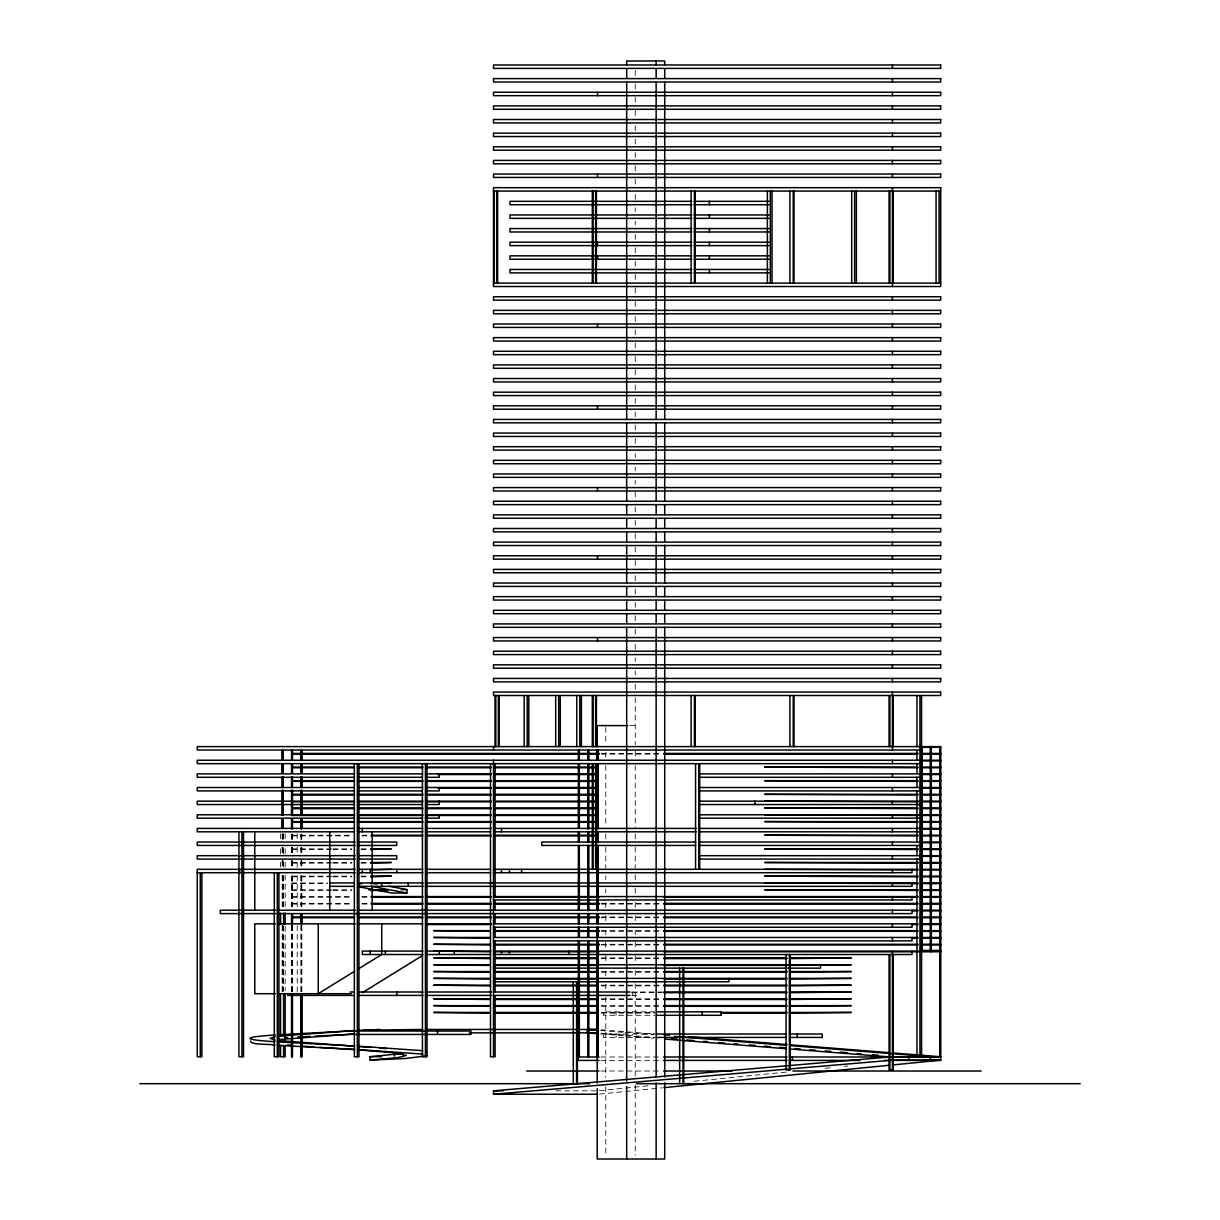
<?xml version="1.0" encoding="UTF-8"?>
<svg xmlns="http://www.w3.org/2000/svg" width="1220" height="1220" viewBox="0 0 1220 1220"><rect width="100%" height="100%" fill="white"/><g stroke="black" fill="none" stroke-linecap="round" stroke-linejoin="round"><path stroke-width="0.75" stroke-dasharray="5 3.75" d="M599.401 1090.649L648.704 1085.754M694.211 1081.24L787.098 1072.014M825.025 1068.247L832.604 1067.485M843.981 1066.356L847.778 1065.975M599.401 1094.05L661.972 1087.843M629.718 725.595L635.239 725.595M601.231 753.426L661.972 753.426M601.231 754.112L661.972 754.112M291.702 835.227L352.534 835.227M361.974 835.227L371.52 835.227M291.702 835.898L352.534 835.898M361.974 835.898L371.52 835.898M291.702 848.861L331.26 848.861M332.969 848.861L351.894 848.861M361.089 848.861L368.775 848.861M291.702 849.532L331.26 849.532M332.969 849.532L351.894 849.532M361.089 849.532L368.775 849.532M291.702 862.494L331.26 862.494M332.969 862.494L351.894 862.494M361.105 862.494L368.775 862.494M291.702 863.165L331.26 863.165M332.969 863.165L351.894 863.165M361.105 863.165L368.775 863.165M291.702 876.128L331.26 876.128M332.969 876.128L351.894 876.128M361.105 876.128L368.775 876.128M291.702 876.799L331.26 876.799M332.969 876.799L351.894 876.799M361.105 876.799L368.775 876.799M291.702 882.944L327.509 882.944M291.702 883.615L327.509 883.615M291.702 889.761L331.26 889.761M332.969 889.761L351.894 889.761M291.702 890.432L331.26 890.432M332.969 890.432L351.894 890.432M291.702 896.578L352.534 896.578M361.974 896.578L371.52 896.578M291.702 897.249L352.534 897.249M361.974 897.249L371.52 897.249M291.702 903.379L352.534 903.379M361.974 903.379L371.52 903.379M601.231 903.379L661.972 903.379M291.702 904.066L352.534 904.066M361.974 904.066L371.52 904.066M601.231 904.066L661.972 904.066M601.231 917.013L661.972 917.013M601.231 917.699L661.972 917.699M601.231 930.646L661.972 930.646M601.231 931.333L661.972 931.333M601.231 944.28L661.972 944.28M601.231 944.966L661.972 944.966M601.277 957.913L662.17 957.913M601.277 958.6L662.17 958.6M601.277 971.547L662.17 971.547M601.277 972.233L662.17 972.233M601.277 985.18L662.17 985.18M601.277 985.867L662.17 985.867M631.594 991.997L662.17 991.997M631.594 992.683L662.17 992.683M631.808 995.413L637.48 995.413L637.48 991.997M601.277 998.814L662.17 998.814M601.277 999.5L662.17 999.5M601.277 1005.631L662.17 1005.631M601.277 1006.317L662.17 1006.317M654.728 1011.868L603.366 1011.868L603.366 1015.284L654.728 1015.284M601.277 1012.447L654.561 1012.447M601.277 1013.134L654.561 1013.134M654.683 1034.026L603.366 1034.026L603.366 1037.427L654.683 1037.427M600.972 1056.993L661.972 1056.993M600.972 1060.409L661.972 1060.409M600.819 1071.023L661.667 1071.023M555.908 1090.832L595.619 1090.832M601.308 1029.787L654.393 1034.011M600.499 1030.549L623.252 1032.349M625.159 1032.501L653.584 1034.758M601.308 1033.203L654.393 1037.412M600.499 1033.95L623.252 1035.765M625.159 1035.902L653.584 1038.174M635.239 70.531L635.239 76.25M635.239 83.875L635.239 89.594M635.239 97.219L635.239 102.938M635.239 110.562L635.239 118.188M635.239 125.812L635.239 131.531M635.239 139.156L635.239 144.875M635.239 152.5L635.239 158.219M635.239 165.844L635.239 171.562M635.239 179.188L635.239 186.812M635.239 194.438L635.239 200.156M635.239 207.781L635.239 211.594M635.239 221.125L635.239 224.938M635.239 234.469L635.239 240.188M635.239 247.812L635.239 253.531M635.239 261.156L635.239 266.875M635.239 274.5L635.239 280.219M635.239 287.844L635.239 293.562M635.239 301.188L635.239 308.812M635.239 316.438L635.239 322.156M635.239 329.781L635.239 335.5M635.239 343.125L635.239 348.844M635.239 356.469L635.239 362.188M635.239 369.812L635.239 377.438M635.239 385.062L635.239 390.781M635.239 398.406L635.239 404.125M635.239 411.75L635.239 417.469M635.239 425.094L635.239 430.812M635.239 438.438L635.239 444.156M635.239 453.688L635.239 457.5M635.239 467.031L635.239 470.844M635.239 480.375L635.239 484.188M635.239 491.812L635.239 499.437M635.239 507.062L635.239 512.781M635.239 520.406L635.239 526.125M635.239 533.75L635.239 539.469M635.239 547.094L635.239 552.812M635.239 560.438L635.239 568.062M635.239 575.688L635.239 581.406M635.239 589.031L635.239 594.75M635.239 602.375L635.239 608.094M635.239 615.719L635.239 621.438M635.239 629.062L635.239 636.688M635.239 644.312L635.239 650.031M635.239 657.656L635.239 661.469M635.239 671L635.239 674.812M635.239 684.344L635.239 690.062M635.239 697.688L635.239 744.596M635.239 751.062L635.239 758.688M635.239 765.504L635.239 827.312M635.239 833.946L635.239 840.656M635.239 847.244L635.239 868.152M635.239 874.969L635.239 880.688M635.239 888.312L635.239 894.031M635.239 902.373L635.239 908.077M635.239 915.686L635.239 921.39M635.239 930.25L635.239 934.688M635.239 941.688L635.239 949.312M635.239 955.595L635.239 963.205M635.239 970.281L635.239 976.503M635.239 983.625L635.239 1077.26M635.239 1084.656L635.239 1155.203M632.799 991.997L632.799 995.413M616.054 1011.868L616.054 1015.284M616.054 1034.026L616.054 1037.427M605.776 727.486L605.776 744.596M605.776 752.206L605.776 757.91M605.776 765.504L605.776 826.337M605.776 833.946L605.776 839.65M605.776 847.244L605.776 868.152M605.776 875.762L605.776 879.559M605.776 889.075L605.776 892.872M605.776 902.373L605.776 908.077M605.776 915.686L605.776 921.39M605.776 930.89L605.776 934.688M605.776 942.297L605.776 948.001M605.776 955.595L605.776 963.205M605.776 970.815L605.776 976.503M605.776 984.113L605.776 989.816M605.776 997.426L605.776 1077.26M605.776 1086.761L605.776 1155.203M301.858 834.144L301.858 839.848M301.858 847.458L301.858 853.161M301.858 860.771L301.858 868.381M301.858 875.99L301.858 906.445M301.858 925.462L301.858 992.058M301.538 834.144L301.538 839.848M301.538 847.458L301.538 853.161M301.538 860.771L301.538 868.381M301.538 875.99L301.538 906.445M301.538 925.462L301.538 992.058M301.264 834.144L301.264 839.848M301.264 847.458L301.264 853.161M301.264 860.771L301.264 868.381M301.264 875.99L301.264 906.445M301.264 925.462L301.264 992.058M300.943 834.144L300.943 839.848M300.943 847.458L300.943 853.161M300.943 860.771L300.943 868.381M300.943 875.99L300.943 906.445M300.943 925.462L300.943 992.058M297.222 833.717L297.222 839.421M297.222 847.031L297.222 854.64M297.222 862.25L297.222 867.954M297.222 875.563L297.222 907.909M297.222 925.721L297.222 991.814M292.464 834.144L292.464 839.848M292.464 847.458L292.464 853.161M292.464 860.771L292.464 868.381M292.464 875.99L292.464 906.445M292.464 925.462L292.464 992.058M292.144 834.144L292.144 839.848M292.144 847.458L292.144 853.161M292.144 860.771L292.144 868.381M292.144 875.99L292.144 906.445M292.144 925.462L292.144 992.058M291.87 834.144L291.87 839.848M291.87 847.458L291.87 853.161M291.87 860.771L291.87 868.381M291.87 875.99L291.87 906.445M291.87 925.462L291.87 992.058M291.549 834.144L291.549 839.848M291.549 847.458L291.549 853.161M291.549 860.771L291.549 868.381M291.549 875.99L291.549 906.445M291.549 925.462L291.549 992.058M285.16 833.702L285.16 839.375M285.16 848.83L285.16 854.503M285.16 862.067L285.16 867.725M285.16 875.289L285.16 907.421M285.16 926.331L285.16 990.594M283.574 833.702L283.574 839.375M283.574 848.83L283.574 854.503M283.574 862.067L283.574 867.725M283.574 875.289L283.574 907.421M283.574 926.331L283.574 990.594M283.07 834.144L283.07 839.848M283.07 847.458L283.07 853.161M283.07 860.771L283.07 868.381M283.07 875.99L283.07 906.445M283.07 925.462L283.07 992.058M282.75 834.144L282.75 839.848M282.75 847.458L282.75 853.161M282.75 860.771L282.75 868.381M282.75 875.99L282.75 906.445M282.75 925.462L282.75 992.058M282.46 834.144L282.46 839.848M282.46 847.458L282.46 853.161M282.46 860.771L282.46 868.381M282.46 875.99L282.46 906.445M282.46 925.462L282.46 992.058M282.156 833.702L282.156 839.848M282.156 847.458L282.156 854.503M282.156 860.771L282.156 868.381M282.156 875.289L282.156 907.421M282.156 925.462L282.156 992.058M280.554 833.702L280.554 839.375M280.554 848.83L280.554 854.503M280.554 862.067L280.554 867.725"/><path stroke-width="1.5" d="M354.745 971.166L318.252 993.705L318.252 923.83M357.917 969.214L381.723 954.513L381.723 923.83M362.279 992.729L422.577 955.489M426.482 1052.402L426.344 1051.548M426.482 1055.803L426.466 1055.01M426.253 1055.91L405.055 1058.518L370.087 1060.119L370.087 1056.703L402.585 1053.455M250.679 1041.102C250.329 1045.22 270.184 1043.725 275.095 1045.159M275.14 1036.68L270.077 1038.342L275.064 1040.035M278.77 1036.161L354.486 1030.504M278.77 1039.562L354.486 1033.919M936.884 1057.13L940.681 1056.749L893.284 1052.982M663.863 1087.66L889.487 1065.243M893.284 1064.877L940.681 1060.165L933.102 1059.555M597.51 1094.248L493.505 1094.248L493.505 1090.832L892.415 1056.749L940.681 1056.749M493.505 1094.248L892.415 1060.165L940.681 1060.165M370.087 1060.119L397.796 1057.618L406.397 1055.376L394.624 1052.829L358.329 1049.886M275.293 1034.987C242.246 1037.046 241.24 1039.638 275.095 1041.743M357.719 1030.29L422.745 1029.451M278.419 1034.773L354.044 1030.778M394.136 1055.864L394.975 1055.803M285.114 1037.747L287.767 1037.595M379.649 1029.451L363.56 1030.29M298.031 1037L310.048 1036.375M381.555 1056.596L370.087 1056.703M315.248 1036.1L333.472 1035.2M354.044 1034.179L334.554 1035.139M493.505 191.082L940.681 191.082M691.786 201.315L509.975 201.315L509.975 204.716L691.786 204.716M694.226 201.315L769.088 201.315M694.226 204.716L769.088 204.716M691.786 214.949L509.975 214.949L509.975 218.35L691.786 218.35M694.226 214.949L769.088 214.949M694.226 218.35L769.088 218.35M691.786 228.582L509.975 228.582L509.975 231.983L691.786 231.983M694.226 228.582L769.088 228.582M694.226 231.983L769.088 231.983M691.786 242.2L509.975 242.2L509.975 245.617L691.786 245.617M694.226 242.2L769.088 242.2M694.226 245.617L769.088 245.617M691.786 255.834L509.975 255.834L509.975 259.25L691.786 259.25M694.226 255.834L769.088 255.834M694.226 259.25L769.088 259.25M691.786 269.467L509.975 269.467L509.975 272.883L691.786 272.883M694.226 269.467L769.088 269.467M694.226 272.883L769.088 272.883M493.505 283.101L940.681 283.101M627.873 725.595L597.221 725.595L597.221 746.503M920.963 747.296L940.681 747.296M921.557 750.025L197.259 750.025L197.259 746.609L940.681 746.609L940.681 1060.409L884.347 1060.409M291.702 753.426L599.325 753.426M663.787 753.426L917.928 753.426M921.634 753.426L940.681 753.426M291.702 754.112L599.325 754.112M663.787 754.112L917.928 754.112M921.634 754.112L940.681 754.112M940.681 760.243L197.259 760.243L197.259 763.659L921.557 763.659M921.634 760.929L940.681 760.929M291.702 767.06L354.44 767.06M358.177 767.06L422.791 767.06M426.542 767.06L491.157 767.06M494.908 767.06L597.51 767.06M917.974 767.06L764.635 767.06L917.974 767.746M921.664 767.06L940.681 767.06M291.702 767.746L354.44 767.746M358.177 767.746L422.791 767.746M426.542 767.746L491.157 767.746M494.908 767.746L597.51 767.746M921.664 767.746L940.681 767.746M354.44 773.876L197.259 773.876L197.259 777.292L354.349 777.292M357.856 773.876L422.791 773.876M425.978 773.876L491.157 773.876M494.908 773.876L597.51 773.876M698.892 773.876L940.681 773.876M437.934 774.563L491.157 774.563M494.908 774.563L597.51 774.563M921.664 774.563L940.681 774.563M357.856 777.292L422.257 777.292M425.978 777.292L439.23 777.292L439.23 773.876M698.892 777.292L921.557 777.292M291.702 780.693L354.44 780.693M358.177 780.693L422.791 780.693M426.542 780.693L491.157 780.693M494.908 780.693L597.51 780.693M917.974 780.693L764.635 780.693L917.974 781.379M921.664 780.693L940.681 780.693M291.702 781.379L354.44 781.379M358.177 781.379L422.791 781.379M426.542 781.379L491.157 781.379M494.908 781.379L597.51 781.379M921.664 781.379L940.681 781.379M354.44 787.51L197.259 787.51L197.259 790.911L354.349 790.911M357.856 787.51L422.791 787.51M425.978 787.51L491.157 787.51M494.908 787.51L597.51 787.51M698.892 787.51L940.681 787.51M437.934 788.196L491.157 788.196M494.908 788.196L597.51 788.196M921.664 788.196L940.681 788.196M357.856 790.911L422.257 790.911M425.978 790.911L439.23 790.911L439.23 787.51M698.892 790.911L921.557 790.911M291.702 794.327L354.44 794.327M358.177 794.327L422.791 794.327M426.542 794.327L491.157 794.327M494.908 794.327L597.51 794.327M917.974 794.327L764.635 794.327L917.974 795.013M921.664 794.327L940.681 794.327M291.702 795.013L354.44 795.013M358.177 795.013L422.791 795.013M426.542 795.013L491.157 795.013M494.908 795.013L597.51 795.013M921.664 795.013L940.681 795.013M354.44 801.144L197.259 801.144L197.259 804.544L354.349 804.544M357.856 801.144L422.791 801.144M425.978 801.144L491.157 801.144M494.908 801.144L597.51 801.144M698.892 801.144L940.681 801.144M291.702 801.83L354.44 801.83M358.177 801.83L422.791 801.83M426.542 801.83L491.157 801.83M494.908 801.83L597.51 801.83M917.974 801.83L764.635 801.144M921.664 801.83L940.681 801.83M357.856 804.544L422.257 804.544M425.978 804.544L439.23 804.544L439.23 801.144M698.892 804.544L921.557 804.544M291.702 807.96L354.44 807.96M358.177 807.96L422.791 807.96M426.542 807.96L491.157 807.96M494.908 807.96L597.51 807.96M917.974 807.96L764.635 807.96L917.974 808.646M921.664 807.96L940.681 807.96M291.702 808.646L354.44 808.646M358.177 808.646L422.791 808.646M426.542 808.646L491.157 808.646M494.908 808.646L597.51 808.646M921.664 808.646L940.681 808.646M354.44 814.777L197.259 814.777L197.259 818.178L354.349 818.178M357.856 814.777L422.791 814.777M425.978 814.777L491.157 814.777M494.908 814.777L597.51 814.777M698.892 814.777L940.681 814.777M354.44 815.463L291.702 815.463L291.87 790.377M358.177 815.463L422.791 815.463M426.542 815.463L491.157 815.463M494.908 815.463L597.51 815.463M917.974 815.463L764.635 814.777M921.664 815.463L940.681 815.463M357.856 818.178L422.257 818.178M425.978 818.178L439.23 818.178L439.23 814.777M698.892 818.178L921.557 818.178M291.702 821.594L354.44 821.594M358.177 821.594L422.791 821.594M426.542 821.594L491.157 821.594M494.908 821.594L597.51 821.594M917.974 821.594L764.635 821.594L917.974 822.28M921.664 821.594L940.681 821.594M291.702 822.28L354.44 822.28M358.177 822.28L422.791 822.28M426.542 822.28L491.157 822.28M494.908 822.28L597.51 822.28M921.664 822.28L940.681 822.28M354.44 828.41L197.259 828.41L197.259 831.811L354.349 831.811M357.856 828.41L422.928 828.41M425.978 828.41L491.157 828.41M493.947 828.41L696.315 828.41M698.892 828.41L940.681 828.41M921.664 829.097L940.681 829.097M357.414 831.811L422.928 831.811M425.978 831.811L490.623 831.811M493.947 831.811L696.315 831.811M698.892 831.811L921.557 831.811M371.459 835.227L422.791 835.227M426.542 835.227L491.157 835.227M494.908 835.227L597.51 835.227M917.974 835.227L764.635 835.227L917.974 835.898M921.664 835.227L940.681 835.227M371.459 835.898L422.791 835.898M426.542 835.898L491.157 835.898M494.908 835.898L597.51 835.898M921.664 835.898L940.681 835.898M355.157 842.044L197.259 842.044L197.259 845.445L355.157 845.445M358.039 842.044L396.79 842.044L396.79 845.445L358.039 845.445M695.705 842.044L541.771 842.044L541.771 845.445L695.705 845.445M698.892 842.044L940.681 842.044M921.664 842.715L940.681 842.715M698.892 845.445L921.557 845.445M370.651 848.861L391.284 848.861L370.651 849.532M917.974 848.861L764.635 848.861L917.974 849.532M921.664 848.861L940.681 848.861M921.664 849.532L940.681 849.532M355.157 855.678L197.259 855.678L197.259 859.078L355.157 859.078M358.039 855.678L396.79 855.678L396.79 859.078L358.039 859.078M698.892 855.678L940.681 855.678M921.664 856.348L940.681 856.348M698.892 859.078L921.557 859.078M370.651 862.494L391.284 862.494L370.651 863.165M917.974 862.494L764.635 862.494L917.974 863.165M921.664 862.494L940.681 862.494M921.664 863.165L940.681 863.165M355.157 869.311L197.259 869.311L197.259 1056.749L201.864 1056.749L201.864 872.712M358.039 869.311L422.928 869.311M426.253 869.311L490.623 869.311M493.505 869.311L917.974 869.311M921.664 869.311L940.681 869.311M370.651 869.982L391.284 869.311M917.974 869.982L764.635 869.311M921.664 869.982L940.681 869.982M197.259 872.712L355.157 872.712M358.039 872.712L422.928 872.712M426.253 872.712L490.623 872.712M493.505 872.712L912.011 872.712L912.011 869.311M370.651 876.128L391.284 876.128L370.651 876.799M917.974 876.128L764.635 876.128L917.974 876.799M921.664 876.128L940.681 876.128M921.664 876.799L940.681 876.799M329.736 882.944L354.349 882.944M357.582 882.944L423.401 882.944M425.673 882.944L917.974 882.944M921.664 882.944L940.681 882.944M370.651 883.615L391.284 882.944M917.974 883.615L764.635 882.944M921.664 883.615L940.681 883.615M329.736 886.345L354.349 886.345M357.582 886.345L423.401 886.345M425.673 886.345L912.011 886.345L912.011 882.944M401.258 889.609L406.916 889.609L406.916 893.025L391.849 893.025L358.024 886.681M368.608 889.761L384.91 889.761M917.974 889.761L764.635 889.761L917.974 890.432M921.664 889.761L940.681 889.761M370.651 890.432L388.097 890.432M921.664 890.432L940.681 890.432M371.459 896.578L422.791 896.578M426.542 896.578L491.157 896.578M493.505 896.578L917.928 896.578M921.634 896.578L940.681 896.578M371.459 897.249L422.791 897.249M426.542 897.249L491.157 897.249M494.908 897.249L599.325 897.249M663.787 897.249L917.928 897.249M921.634 897.249L940.681 897.249M493.505 899.979L912.011 899.979L912.011 896.578M371.459 903.379L422.791 903.379M426.542 903.379L491.157 903.379M494.908 903.379L599.325 903.379M663.787 903.379L917.928 903.379M921.634 903.379L940.681 903.379M371.459 904.066L422.791 904.066M426.542 904.066L491.157 904.066M494.908 904.066L599.325 904.066M663.787 904.066L917.928 904.066M921.634 904.066L940.681 904.066M275.75 910.196L220.286 910.196L220.286 913.612L275.75 913.612M279.182 910.196L355.203 910.196M357.414 910.196L917.928 910.196M921.634 910.196L940.681 910.196M912.163 910.882L917.928 910.882M921.634 910.882L940.681 910.882M278.755 913.612L912.011 913.612L912.011 910.196M291.702 917.013L354.44 917.013M358.177 917.013L422.791 917.013M426.542 917.013L491.157 917.013M494.908 917.013L599.325 917.013M663.787 917.013L917.928 917.013M921.634 917.013L940.681 917.013M291.702 917.699L354.44 917.699M358.177 917.699L422.791 917.699M426.542 917.699L491.157 917.699M494.908 917.699L599.325 917.699M663.787 917.699L917.928 917.699M921.634 917.699L940.681 917.699M275.308 923.83L254.766 923.83L254.766 993.705L275.308 993.705M278.755 923.83L355.157 923.83M357.46 923.83L422.791 923.83M426.542 923.83L491.157 923.83M493.505 923.83L917.928 923.83M921.634 923.83L940.681 923.83M426.542 924.516L491.157 924.516M912.163 924.516L917.928 924.516M921.634 924.516L940.681 924.516M493.505 927.246L912.011 927.246L912.011 923.83M490.333 930.646L433.725 930.646L490.333 931.333M493.932 930.646L599.325 930.646M663.787 930.646L917.928 930.646M921.634 930.646L940.681 930.646M493.932 931.333L599.325 931.333M663.787 931.333L917.928 931.333M921.634 931.333L940.681 931.333M490.333 937.463L433.725 937.463L490.333 938.149M493.505 937.463L917.928 937.463M921.634 937.463L940.681 937.463M912.163 938.149L917.928 938.149M921.634 938.149L940.681 938.149M493.505 940.879L912.011 940.879L912.011 937.463M490.333 944.28L433.725 944.28L490.333 944.966M493.932 944.28L599.325 944.28M663.787 944.28L917.928 944.28M921.634 944.28L940.681 944.28M493.932 944.966L599.325 944.966M663.787 944.966L917.928 944.966M921.634 944.966L940.681 944.966M920.963 950.426L940.681 950.426M422.928 951.097L362.31 951.097L362.31 954.513L422.928 954.513M426.192 951.097L490.623 951.097M493.505 951.097L940.681 951.097M490.333 951.783L433.725 951.097M493.932 951.783L599.325 951.783M663.787 951.783L940.681 951.783M426.192 954.513L490.623 954.513M493.505 954.513L912.011 954.513L912.011 951.097M490.333 957.913L433.725 957.913L490.333 958.6M493.932 957.913L597.51 957.913M663.802 957.913L786.915 957.913M789.66 957.913L851.301 957.913L789.66 958.6M493.932 958.6L597.51 958.6M663.802 958.6L786.915 958.6M490.333 964.73L433.725 964.73L490.333 965.416M493.505 964.73L786.915 964.73M787.861 964.73L851.301 964.73L789.66 965.416M493.932 965.416L597.51 965.416M663.802 965.416L786.915 965.416M493.505 968.146L786.442 968.146M787.861 968.146L820.496 968.146L820.496 964.73M490.333 971.547L433.725 971.547L490.333 972.233M493.932 971.547L597.51 971.547M663.802 971.547L786.915 971.547M789.66 971.547L851.301 971.547L789.66 972.233M493.932 972.233L597.51 972.233M663.802 972.233L786.915 972.233M490.333 978.364L433.725 978.364L490.333 979.05M493.505 978.364L786.915 978.364M789.66 978.364L851.301 978.364L789.66 979.05M493.932 979.05L597.51 979.05M663.802 979.05L786.915 979.05M493.505 981.78L728.98 981.78L728.98 978.364M490.333 985.18L433.725 985.18L490.333 985.867M493.932 985.18L597.51 985.18M663.802 985.18L786.915 985.18M789.66 985.18L851.301 985.18L789.66 985.867M493.932 985.867L597.51 985.867M663.802 985.867L786.915 985.867M350.14 991.997L353.937 991.997M357.735 991.997L423.111 991.997M425.841 991.997L491.507 991.997M493.505 991.997L629.932 991.997M663.802 991.997L786.915 991.997M789.66 991.997L851.301 991.997L789.66 992.683M663.802 992.683L786.915 992.683M278.755 993.705L351.467 993.705M287.447 995.413L354.212 995.413M357.735 995.413L423.111 995.413M425.841 995.413L491.507 995.413M493.505 995.413L629.932 995.413M490.333 998.814L433.725 998.814L490.333 999.5M493.932 998.814L597.51 998.814M663.802 998.814L786.915 998.814M789.66 998.814L851.301 998.814L789.66 999.5M493.932 999.5L597.51 999.5M663.802 999.5L786.915 999.5M490.333 1005.631L433.725 1005.631L490.333 1006.317M493.932 1005.631L597.51 1005.631M663.802 1005.631L786.915 1005.631M789.66 1005.631L851.301 1005.631L789.66 1006.317M493.932 1006.317L597.51 1006.317M663.802 1006.317L786.915 1006.317M656.634 1011.868L721.264 1011.868L721.264 1015.284L656.634 1015.284M490.333 1012.447L433.725 1012.447L490.333 1013.134M493.932 1012.447L597.51 1012.447M720.624 1012.447L786.915 1012.447M789.66 1012.447L851.301 1012.447L789.66 1013.134M493.932 1013.134L597.51 1013.134M720.624 1013.134L786.915 1013.134M426.298 1029.451L597.51 1029.451M598.608 1033.797L587.232 1032.898L587.232 1029.482L597.51 1029.482M354.349 1031.037L470.981 1031.037L470.981 1034.438L354.349 1034.438M469.319 1032.852L597.51 1032.852M656.589 1034.026L786.32 1034.026M789.66 1034.026L822.265 1034.026L822.265 1037.427L789.66 1037.427M656.589 1037.427L786.32 1037.427M599.081 1056.993L578.234 1056.993L578.234 1060.409L599.081 1060.409M663.528 1056.993L787.098 1056.993M790.895 1056.993L940.681 1056.993M663.528 1060.409L787.098 1060.409M790.895 1060.409L859.963 1060.409M526.659 1071.023L598.913 1071.023M663.573 1071.023L732.03 1071.023M792.893 1071.023L981.154 1071.023M139.827 1083.696L589.596 1083.696M636.657 1083.696L1080.173 1083.696M493.505 1090.832L502.96 1090.832M354.867 1046.013L279.029 1042.017M358.055 1046.165L422.837 1050.695M354.867 1049.413L279.029 1045.418M358.055 1049.581L422.837 1054.095M353.48 1046.165L278.678 1040.569M354.288 1049.627L319.548 1047.385M358.329 1046.486L371.383 1047.385M313.998 1047.019L302.041 1046.165M663.863 1034.758L669.551 1035.216M688.522 1036.726L787.098 1044.549M790.895 1044.854L889.487 1052.692M587.232 1029.482L598.608 1030.397M674.446 1036.42L786.305 1045.311M790.102 1045.601L917.135 1055.697M920.917 1056.002L930.403 1056.749L930.403 1060.165L922.823 1059.555M671.457 1038.769L677.146 1039.226M686.616 1039.974L694.211 1040.584M703.681 1041.331L707.478 1041.636M718.854 1042.536L724.543 1042.993M734.013 1043.74L737.81 1044.045M749.187 1044.945L754.875 1045.403M764.361 1046.15L770.049 1046.607M779.519 1047.355L785.207 1047.812M794.693 1048.56L800.381 1049.017M809.851 1049.764L815.539 1050.222M825.025 1050.969L830.713 1051.427M840.199 1052.174L847.778 1052.784M857.263 1053.531L861.045 1053.836M872.422 1054.736L878.11 1055.193M664.961 1039.074L786.305 1048.712M790.102 1049.017L890.585 1056.993M379.755 1048.026L386.664 1048.62M290.863 1045.265L287.386 1044.945M371.307 882.944L376.66 883.936M389.119 886.269L406.916 889.609M358.024 883.265L361.593 883.936M371.307 886.345L406.916 893.025M940.361 746.609L940.361 1056.749M940.071 746.609L940.071 1056.749M939.751 746.609L939.751 1056.749M939.08 191.082L939.08 283.101M936.076 191.082L936.076 283.101M931.287 746.609L931.287 951.097M930.967 746.609L931.119 951.783M930.677 746.609L930.677 951.097M930.357 746.609L930.357 951.097M921.893 746.609L921.893 951.097M921.557 695.491L921.557 1056.749M921.283 746.609L921.283 951.097M920.963 746.609L920.963 951.097M919.956 695.491L919.956 1056.749M916.952 695.491L916.952 746.823M916.952 750.635L916.952 760.136M916.952 763.933L916.952 773.449M916.952 777.247L916.952 786.763M916.952 790.56L916.952 841.891M916.952 845.704L916.952 855.205M916.952 859.002L916.952 1056.749M908.747 1056.993L908.747 1060.409M893.192 191.082L893.192 283.101M893.192 695.491L893.192 746.609M893.192 954.513L893.192 1070.062L889.09 1070.062L889.09 954.513M892.415 64.98L892.415 68.396M892.415 78.614L892.415 82.03M892.415 92.247L892.415 95.663M892.415 105.881L892.415 109.297M892.415 119.514L892.415 122.915M892.415 133.148L892.415 136.548M892.415 146.781L892.415 150.182M892.415 160.415L892.415 163.815M892.415 174.048L892.415 177.449M892.415 187.682L892.415 286.517M892.415 296.735L892.415 300.15M892.415 310.368L892.415 313.784M892.415 324.002L892.415 327.417M892.415 337.635L892.415 341.051M892.415 351.268L892.415 354.669M892.415 364.902L892.415 368.303M892.415 378.535L892.415 381.936M892.415 392.169L892.415 395.57M892.415 405.803L892.415 409.203M892.415 419.436L892.415 422.837M892.415 433.07L892.415 436.47M892.415 446.703L892.415 450.104M892.415 460.321L892.415 463.737M892.415 473.955L892.415 477.371M892.415 487.588L892.415 491.004M892.415 501.222L892.415 504.638M892.415 514.855L892.415 518.271M892.415 528.489L892.415 531.905M892.415 542.122L892.415 545.538M892.415 555.756L892.415 559.172M892.415 569.389L892.415 572.79M892.415 583.023L892.415 586.423M892.415 596.656L892.415 600.057M892.415 610.29L892.415 613.691M892.415 623.923L892.415 627.324M892.415 637.557L892.415 640.957M892.415 651.19L892.415 654.591M892.415 664.824L892.415 668.224M892.415 678.442L892.415 681.858M892.415 692.075L892.415 750.025M892.415 760.243L892.415 763.659M892.415 773.876L892.415 777.292M892.415 787.51L892.415 790.911M892.415 801.144L892.415 804.544M892.415 814.777L892.415 818.178M892.415 828.41L892.415 831.811M892.415 842.044L892.415 845.445M892.415 855.678L892.415 859.078M892.415 869.311L892.415 872.712M892.415 882.944L892.415 886.345M892.415 896.578L892.415 899.979M892.415 910.196L892.415 913.612M892.415 923.83L892.415 927.246M892.415 937.463L892.415 940.879M892.415 951.097L892.415 1070.062M889.883 191.082L889.883 283.101M889.883 695.491L889.883 746.609M889.883 954.513L889.883 1070.062M889.09 191.082L889.09 283.101M889.09 695.491L889.09 746.609M856.364 191.082L856.364 283.101M854.64 191.082L854.64 283.101M851.697 191.082L851.697 283.101M797.27 1034.026L797.27 1037.427M794.022 191.082L794.022 283.101M794.022 695.491L794.022 746.609M793.244 191.082L793.244 283.101M793.244 695.491L793.244 746.609M792.405 1056.993L792.405 1060.409M790.133 954.513L790.133 1070.062L786.046 1070.062L786.046 954.513M789.919 191.082L789.919 283.101M789.919 695.491L789.919 746.609M789.355 954.513L789.355 1070.062M772.046 191.082L772.046 283.101M770.323 191.082L770.323 283.101M767.38 191.082L767.38 283.101M755.058 801.144L755.058 804.544M709.415 201.315L709.415 204.716M709.415 214.949L709.415 218.35M709.415 228.582L709.415 231.983M709.415 242.2L709.415 245.617M709.415 255.834L709.415 259.25M709.415 269.467L709.415 272.883M702.293 1011.868L702.293 1015.284M699.67 763.659L699.67 869.311M698.892 763.659L698.892 869.311M695.568 763.659L695.568 869.311M695.217 191.082L695.217 283.101M695.217 695.491L695.217 746.609M694.439 191.082L694.439 283.101M694.439 695.491L694.439 746.609M691.115 191.082L691.115 283.101M691.115 695.491L691.115 746.609M683.764 968.146L683.764 1083.696M682.986 968.146L682.986 1083.696M679.662 968.146L679.662 1083.696M664.717 64.812L664.717 61L626.683 61L626.683 64.812M664.717 68.625L664.717 78.156M664.717 81.969L664.717 419.375M664.717 423.188L664.717 501.344M664.717 505.156L664.717 514.688M664.717 518.5L664.717 528.031M664.717 531.844L664.717 541.375M664.717 545.188L664.717 583.312M664.717 587.125L664.717 596.656M664.717 600.469L664.717 610M664.717 613.812L664.717 623.344M664.717 627.156L664.717 1077.031M664.717 1082.75L664.717 1159L597.221 1159L597.221 1088.667M656.146 61L656.146 64.812M656.146 68.625L656.146 78.156M656.146 81.969L656.146 419.375M656.146 423.188L656.146 501.344M656.146 505.156L656.146 514.688M656.146 518.5L656.146 528.031M656.146 531.844L656.146 541.375M656.146 545.188L656.146 583.312M656.146 587.125L656.146 596.656M656.146 600.469L656.146 610M656.146 613.812L656.146 623.344M656.146 627.156L656.146 1077.031M656.146 1082.75L656.146 1159M626.683 68.625L626.683 78.156M626.683 81.969L626.683 419.375M626.683 423.188L626.683 501.344M626.683 505.156L626.683 514.688M626.683 518.5L626.683 528.031M626.683 531.844L626.683 541.375M626.683 545.188L626.683 583.312M626.683 587.125L626.683 596.656M626.683 600.469L626.683 610M626.683 613.812L626.683 623.344M626.683 627.156L626.683 1081.057M626.683 1086.562L626.683 1159M598.105 750.422L598.105 759.938M598.105 763.735L598.105 828.426M598.105 832.238L598.105 841.754M598.105 845.552L598.105 910.242M598.105 914.054L598.105 923.57M598.105 927.368L598.105 936.884M598.105 940.696L598.105 1056.749L597.19 1056.749L597.19 940.696M597.8 750.422L597.8 759.938M597.8 763.735L597.8 828.426M597.8 832.238L597.8 841.754M597.8 845.552L597.8 910.242M597.8 914.054L597.8 923.57M597.8 927.368L597.8 936.884M597.8 940.696L597.8 1056.749M597.51 92.247L597.51 95.663M597.51 174.048L597.51 177.449M597.51 242.2L597.51 245.617M597.51 255.834L597.51 259.25M597.51 324.002L597.51 327.417M597.51 405.803L597.51 409.203M597.51 487.588L597.51 491.004M597.51 555.756L597.51 559.172M597.51 637.557L597.51 640.957M597.51 750.422L597.51 759.938M597.51 763.735L597.51 829.097M597.51 832.238L597.51 841.754M597.51 845.552L597.51 910.882M597.51 914.054L597.51 923.57M597.51 927.368L597.51 936.884M597.51 940.696L597.51 1056.749M597.221 750.3L597.221 759.801M597.221 828.243L597.221 763.613L597.19 828.426M597.221 832.04L597.221 841.541M597.221 845.353L597.221 883.371M597.221 887.169L597.221 896.669M597.221 900.467L597.221 909.983M597.221 913.78L597.221 923.281M597.221 927.093L597.221 965.111M597.221 968.909L597.221 978.409M597.221 982.207L597.221 991.723M597.221 995.52L597.221 1082.963M597.19 750.422L597.19 759.938M597.19 832.238L597.19 841.754M597.19 845.552L597.19 910.242M597.19 914.054L597.19 923.57M597.19 927.368L597.19 936.884M596.412 191.082L596.412 283.101M596.412 695.491L596.412 746.609M596.412 763.659L596.412 869.311M595.634 191.082L595.634 283.101M595.634 695.491L595.634 746.609M595.634 763.659L595.634 869.311M593.103 191.082L593.103 283.101M593.103 695.491L593.103 746.609M593.103 763.659L593.103 869.311M592.31 191.082L592.31 283.101M592.31 695.491L592.31 746.609M592.31 763.659L592.31 869.311M588.711 750.422L588.711 759.938M588.711 763.735L588.711 828.426M588.711 832.238L588.711 841.754M588.711 845.552L588.711 910.242M588.711 914.054L588.711 923.57M588.711 927.368L588.711 936.884M588.711 940.696L588.711 1056.749L587.796 1056.749L587.796 940.696M588.391 750.422L588.391 759.938M588.391 763.735L588.391 828.426M588.391 832.238L588.391 841.754M588.391 845.552L588.391 910.242M588.391 914.054L588.391 923.57M588.391 927.368L588.391 936.884M588.391 940.696L588.391 1056.749M588.116 750.422L588.116 759.938M588.116 763.735L588.116 828.426M588.116 832.238L588.116 841.754M588.116 845.552L588.116 910.242M588.116 914.054L588.116 923.57M588.116 927.368L588.116 936.884M588.116 940.696L588.116 1056.749M587.948 829.097L587.796 763.735M587.948 910.882L587.796 845.552M587.796 750.422L587.796 759.938M587.796 832.238L587.796 841.754M587.796 914.054L587.796 923.57M587.796 927.368L587.796 936.884M581.391 695.491L581.391 746.609M579.805 695.491L579.805 746.609M579.317 750.422L579.317 759.938M579.317 763.735L579.317 828.426M579.317 832.238L579.317 841.754M579.317 845.552L579.317 910.242M579.317 914.054L579.317 923.57M579.317 927.368L579.317 936.884M579.317 940.696L579.317 1056.749L578.402 1056.749L578.402 940.696M578.997 750.422L578.997 759.938M578.997 763.735L578.997 828.426M578.997 832.238L578.997 841.754M578.997 845.552L578.997 910.242M578.997 914.054L578.997 923.57M578.997 927.368L578.997 936.884M578.997 940.696L578.997 1056.749M578.722 750.422L578.722 759.938M578.722 763.735L578.722 828.426M578.722 832.238L578.722 841.754M578.722 845.552L578.722 910.242M578.722 914.054L578.722 923.57M578.722 927.368L578.722 936.884M578.722 940.696L578.722 1056.749M578.402 750.422L578.402 759.938M578.402 763.735L578.402 828.426M578.402 832.238L578.402 841.754M578.402 845.552L578.402 910.242M578.402 914.054L578.402 923.57M578.402 927.368L578.402 936.884M577.395 981.78L577.395 1083.696M576.785 695.491L576.785 746.609M576.602 981.78L576.602 1083.696M573.293 981.78L573.293 1083.696M568.84 951.097L568.84 954.513M560.285 695.491L560.285 746.609M558.684 695.491L558.684 746.609M555.679 695.491L555.679 746.609M528.794 695.491L528.794 746.609M527.208 695.491L527.208 746.609M524.188 695.491L524.188 746.609M521.641 869.311L521.641 872.712M509.441 869.311L509.441 872.712M509.441 951.097L509.441 954.513M501.481 828.41L501.481 831.811M501.481 869.311L501.481 872.712M501.481 951.097L501.481 954.513M499.117 695.491L499.117 746.609M498.339 695.491L498.339 746.609M497.608 191.082L497.608 283.101M496.83 191.082L496.83 283.101M495.808 695.491L495.808 746.609M495.106 763.659L495.106 896.883M495.106 900.695L495.106 910.212M495.106 914.009L495.106 923.525M495.106 927.337L495.106 936.853M495.106 940.65L495.106 992.043M495.106 995.855L495.106 1056.749L490.501 1056.749L490.501 763.659M495.015 695.491L495.015 746.609M494.298 191.082L494.298 283.101M493.505 746.609L493.52 750.025M493.505 760.243L493.505 1056.749M454.297 951.097L454.297 954.513M439.23 951.097L439.23 954.513M437.553 1031.037L437.553 1034.438M427.03 763.659L427.03 1056.749L422.425 1056.749L422.425 763.659M425.429 763.659L425.429 1056.749M408.242 882.944L408.242 886.345M396.79 869.311L396.79 872.712M396.79 991.997L396.79 995.413M385.337 951.097L385.337 954.513M381.723 882.944L381.723 886.345M372.176 831.811L372.176 883.173M372.176 886.986L372.176 909.8M370.27 869.311L370.27 872.712M370.27 951.097L370.27 954.513M362.31 828.41L362.31 831.811M362.31 869.311L362.31 872.712M358.954 763.659L358.954 1056.749L354.349 1056.749L354.349 763.659M357.353 763.659L357.353 1056.749M329.736 831.811L329.736 909.8M301.858 750.422L301.858 759.938M301.858 763.735L301.858 773.251M301.858 777.048L301.858 786.564M301.858 790.377L301.858 815.112M301.858 818.91L301.858 828.426M301.858 914.054L301.858 923.57M301.858 993.964L301.858 1056.749L300.943 1056.749L300.943 993.964M301.538 750.422L301.538 759.938M301.538 763.735L301.538 773.251M301.538 777.048L301.538 786.564M301.538 790.377L301.538 815.112M301.538 818.91L301.538 828.426M301.538 914.054L301.538 923.57M301.538 993.964L301.538 1056.749M301.264 750.422L301.264 759.938M301.264 763.735L301.264 773.251M301.264 777.048L301.264 786.564M301.264 790.377L301.264 815.463M301.264 818.91L301.264 829.097M301.264 914.054L301.264 923.57M301.264 993.964L301.264 1056.749M300.943 750.422L300.943 759.938M300.943 763.735L300.943 773.251M300.943 777.048L300.943 786.564M300.943 790.377L300.943 815.112M300.943 818.91L300.943 828.426M300.943 914.054L300.943 923.57M292.464 750.422L292.464 759.938M292.464 763.735L292.464 773.251M292.464 777.048L292.464 786.564M292.464 790.377L292.464 815.112M292.464 818.91L292.464 828.426M292.464 914.054L292.464 923.57M292.464 993.964L292.464 1056.749L291.549 1056.749L291.549 993.964M292.144 750.422L292.144 759.938M292.144 763.735L292.144 773.251M292.144 777.048L292.144 786.564M292.144 790.377L292.144 815.112M292.144 818.91L292.144 828.426M292.144 914.054L292.144 923.57M292.144 993.964L292.144 1056.749M291.87 750.422L291.87 759.938M291.87 763.735L291.87 773.251M291.87 777.048L291.87 786.564M291.87 818.91L291.702 829.097M291.87 914.054L291.87 923.57M291.87 993.964L291.87 1056.749M291.549 750.422L291.549 759.938M291.549 763.735L291.549 773.251M291.549 777.048L291.549 786.564M291.549 790.377L291.549 815.112M291.549 818.91L291.549 828.426M291.549 914.054L291.549 923.57M285.16 913.094L285.16 924.44M285.16 994.376L285.16 1041.636M285.16 1045.418L285.16 1056.749L280.554 1056.749L280.554 1045.418M283.574 913.094L283.574 924.44M283.574 994.376L283.574 1035.963M283.574 1045.418L283.574 1056.749M283.07 750.422L283.07 759.938M283.07 763.735L283.07 773.251M283.07 777.048L283.07 786.564M283.07 790.377L283.07 815.112M283.07 818.91L283.07 828.426M282.75 750.422L282.75 759.938M282.75 763.735L282.75 773.251M282.75 777.048L282.75 786.564M282.75 790.377L282.75 815.112M282.75 818.91L282.75 828.426M282.46 750.422L282.46 759.938M282.46 763.735L282.46 773.251M282.46 777.048L282.46 786.564M282.46 790.377L282.46 815.112M282.46 818.91L282.46 828.426M282.156 750.422L282.156 759.938M282.156 763.735L282.156 773.251M282.156 777.048L282.156 786.564M282.156 790.377L282.156 815.112M282.156 818.91L282.156 828.426M280.554 913.094L280.554 924.44M280.554 994.376L280.554 1035.963M278.907 872.712L278.907 1056.749L274.302 1056.749L274.302 872.712M277.306 872.712L277.306 1056.749M254.766 831.811L254.766 909.8M243.512 831.811L243.512 1056.749L238.906 1056.749L238.906 831.811M241.926 831.811L241.926 1056.749M239.715 869.311L239.715 872.712M200.278 872.712L200.278 1056.749M940.681 64.98L493.505 64.98L493.505 68.396L940.681 68.396L940.681 64.98M940.681 78.614L493.505 78.614L493.505 82.03L940.681 82.03L940.681 78.614M940.681 92.247L493.505 92.247L493.505 95.663L940.681 95.663L940.681 92.247M940.681 105.881L493.505 105.881L493.505 109.297L940.681 109.297L940.681 105.881M940.681 119.514L493.505 119.514L493.505 122.915L940.681 122.915L940.681 119.514M940.681 133.148L493.505 133.148L493.505 136.548L940.681 136.548L940.681 133.148M940.681 146.781L493.505 146.781L493.505 150.182L940.681 150.182L940.681 146.781M940.681 160.415L493.505 160.415L493.505 163.815L940.681 163.815L940.681 160.415M940.681 174.048L493.505 174.048L493.505 177.449L940.681 177.449L940.681 174.048M940.681 187.682L493.505 187.682L493.505 286.517L940.681 286.517L940.681 187.682M940.681 296.735L493.505 296.735L493.505 300.15L940.681 300.15L940.681 296.735M940.681 310.368L493.505 310.368L493.505 313.784L940.681 313.784L940.681 310.368M940.681 324.002L493.505 324.002L493.505 327.417L940.681 327.417L940.681 324.002M940.681 337.635L493.505 337.635L493.505 341.051L940.681 341.051L940.681 337.635M940.681 351.268L493.505 351.268L493.505 354.669L940.681 354.669L940.681 351.268M940.681 364.902L493.505 364.902L493.505 368.303L940.681 368.303L940.681 364.902M940.681 378.535L493.505 378.535L493.505 381.936L940.681 381.936L940.681 378.535M940.681 392.169L493.505 392.169L493.505 395.57L940.681 395.57L940.681 392.169M940.681 405.803L493.505 405.803L493.505 409.203L940.681 409.203L940.681 405.803M940.681 419.436L493.505 419.436L493.505 422.837L940.681 422.837L940.681 419.436M940.681 433.07L493.505 433.07L493.505 436.47L940.681 436.47L940.681 433.07M940.681 446.703L493.505 446.703L493.505 450.104L940.681 450.104L940.681 446.703M940.681 460.321L493.505 460.321L493.505 463.737L940.681 463.737L940.681 460.321M940.681 473.955L493.505 473.955L493.505 477.371L940.681 477.371L940.681 473.955M940.681 487.588L493.505 487.588L493.505 491.004L940.681 491.004L940.681 487.588M940.681 501.222L493.505 501.222L493.505 504.638L940.681 504.638L940.681 501.222M940.681 514.855L493.505 514.855L493.505 518.271L940.681 518.271L940.681 514.855M940.681 528.489L493.505 528.489L493.505 531.905L940.681 531.905L940.681 528.489M940.681 542.122L493.505 542.122L493.505 545.538L940.681 545.538L940.681 542.122M940.681 555.756L493.505 555.756L493.505 559.172L940.681 559.172L940.681 555.756M940.681 569.389L493.505 569.389L493.505 572.79L940.681 572.79L940.681 569.389M940.681 583.023L493.505 583.023L493.505 586.423L940.681 586.423L940.681 583.023M940.681 596.656L493.505 596.656L493.505 600.057L940.681 600.057L940.681 596.656M940.681 610.29L493.505 610.29L493.505 613.691L940.681 613.691L940.681 610.29M940.681 623.923L493.505 623.923L493.505 627.324L940.681 627.324L940.681 623.923M940.681 637.557L493.505 637.557L493.505 640.957L940.681 640.957L940.681 637.557M940.681 651.19L493.505 651.19L493.505 654.591L940.681 654.591L940.681 651.19M940.681 664.824L493.505 664.824L493.505 668.224L940.681 668.224L940.681 664.824M940.681 678.442L493.505 678.442L493.505 681.858L940.681 681.858L940.681 678.442M940.681 692.075L493.505 692.075L493.505 695.491L940.681 695.491L940.681 692.075"/></g></svg>
